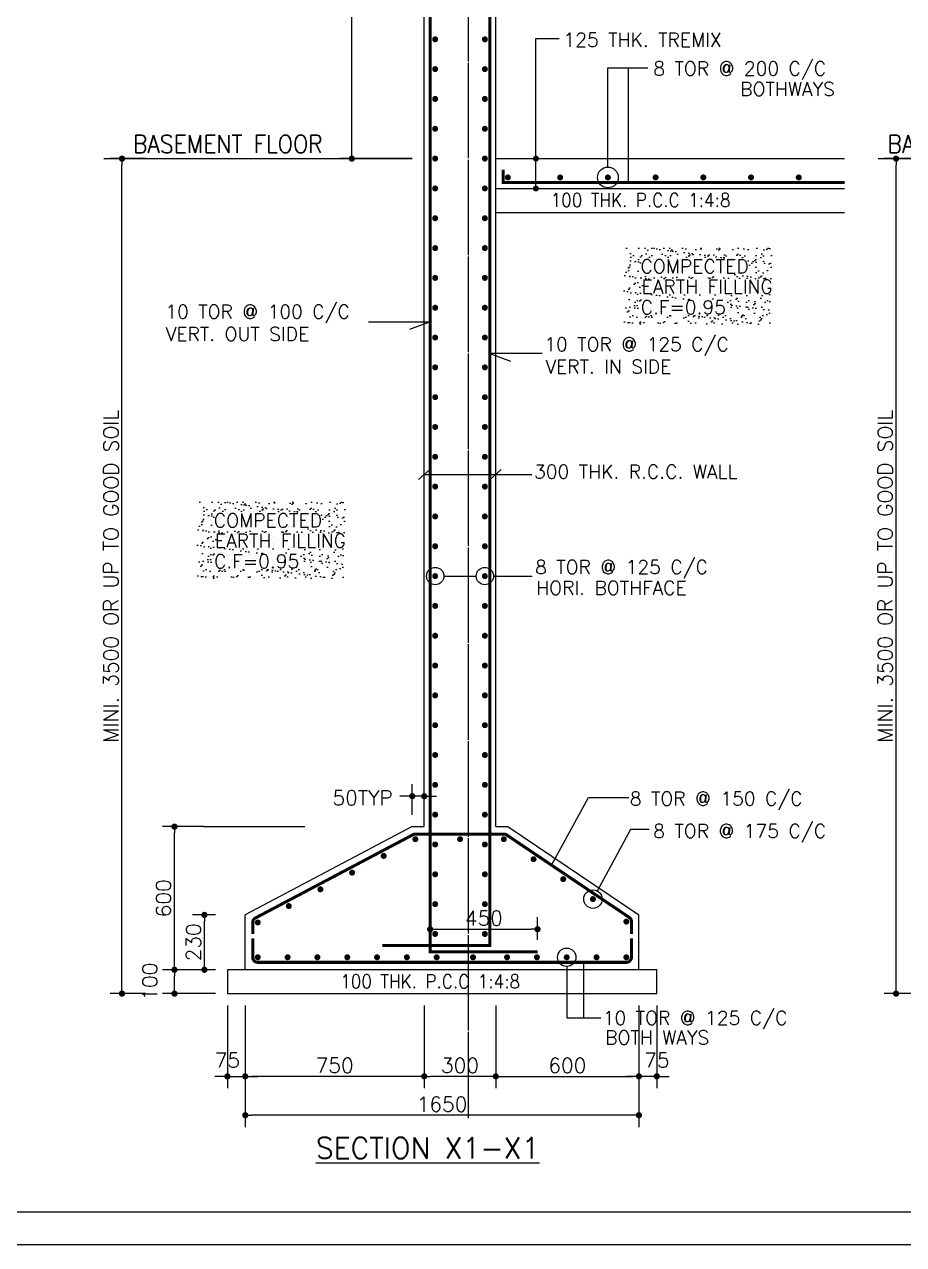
# Model space of a CAD drawing. Extents: x -200722 to 834823, y -494970 to 88783.
# Drawn here: x 448482 to 463223, y -183583 to -163124 of the extents above; entities that cross this region are included whole.
import ezdxf
from ezdxf.enums import TextEntityAlignment as Align

# ---------------------------------------------------------------- set-up
doc = ezdxf.new("R2010")
doc.units = 0
doc.header["$LTSCALE"] = 100
doc.header["$MEASUREMENT"] = 0
doc.header["$PDMODE"] = 34
doc.linetypes.add('ACAD_ISO04W100', pattern=[30, 24, -3, 0, -3])
doc.linetypes.add('CL', pattern=[3.25, 2.5, -0.25, 0.25, -0.25])
doc.layers.get('0').update_dxf_attribs({"linetype": 'CONTINUOUS'})
doc.layers.get('DEFPOINTS').update_dxf_attribs({"linetype": 'CONTINUOUS'})
for name, color, linetype in [('5', 4, 'CONTINUOUS'), ('A-Grid', 5, 'ACAD_ISO04W100'), ('BEAM', 4, 'CONTINUOUS'), ('HATCH WALL', 8, 'CONTINUOUS'), ('STEEL', 6, 'CONTINUOUS'), ('TEXT', 2, 'CONTINUOUS')]:
    doc.layers.add(name, color=color, linetype=linetype)
doc.layers.add('9_PRINT BOUNDARY_NON PRINT', color=32, linetype='CONTINUOUS', plot=False)
doc.layers.add('9_TITLE TEXT', color=7, linetype='CONTINUOUS', lineweight=20)
doc.styles.add('ROMANS', font='romans.shx')
doc.styles.get("Standard").update_dxf_attribs({"font": 'simplex.shx'})
doc.dimstyles.new('STANDARD$0', dxfattribs={"dimtxt": 2.5, "dimasz": 2.5, "dimexe": 2, "dimexo": 0.7, "dimgap": 0.9, "dimtad": 1, "dimdec": 0, "dimdsep": 46, "dimtxsty": 'ROMANS', "dimcen": 0.09, "dimclrd": 4, "dimclre": 4, "dimclrt": 3, "dimadec": 0, "dimazin": 0, "dimtfac": 1, "dimtdec": 0, "dimtmove": 0, "dimatfit": 3, "dimfxl": 1, "dimtolj": 1, "dimtzin": 0, "dimarcsym": 0})

# ---------------------------------------------------------------- blocks, each defined once
blk = doc.blocks.new('DOT')
at = {"color": 0, "linetype": 'ByBlock'}
blk.add_line((-0.5, 0), (-1, 0), dxfattribs=at)
at = {"color": 0, "linetype": 'ByBlock', "const_width": 0.5}
blk.add_lwpolyline([(-0.25, 0, 1), (0.25, 0, 1)], format="xyb", close=True, dxfattribs=at)
blk = doc.blocks.new('*D1156')
at = {"layer": 'BEAM', "color": 0, "lineweight": -2, "transparency": 16777216}
for p, q in [((451685, -178975), (450798, -178975)), ((450998, -179271), (450998, -179079)), ((451685, -179375), (450798, -179375))]:
    blk.add_line(p, q, dxfattribs=at)
at = {"layer": 'DEFPOINTS', "color": 0, "lineweight": -3, "transparency": 16777216}
for p in [(450998, -178975), (451885, -178975), (451885, -179375)]:
    blk.add_point(p, dxfattribs=at)
at = {"layer": 'BEAM', "color": 0, "lineweight": -2, "transparency": 16777216, "xscale": 104, "yscale": 104, "zscale": 104}
for p, rotation in [((450998, -178975), 90), ((450998, -179375), 270)]:
    blk.add_blockref('DOT', p, dxfattribs=dict(at, rotation=rotation))
at = {"layer": 'BEAM', "color": 0, "transparency": 16777216, "insert": (450584, -179175), "char_height": 248, "attachment_point": 5, "rotation": 90}
blk.add_mtext('\\A1;100', dxfattribs=at)
blk = doc.blocks.new('_DOT')
at = {"color": 0, "linetype": 'ByBlock'}
blk.add_line((-0.5, 0), (-1, 0), dxfattribs=at)
at = {"color": 0, "linetype": 'ByBlock', "const_width": 0.5}
blk.add_lwpolyline([(-0.25, 0, 1), (0.25, 0, 1)], format="xyb", close=True, dxfattribs=at)
blk = doc.blocks.new('*D1157')
at = {"layer": 'BEAM', "color": 0, "lineweight": -2, "transparency": 16777216}
for p, q in [((451685, -178055), (451300, -178055)), ((451500, -178871), (451500, -178159)), ((451685, -178975), (451300, -178975))]:
    blk.add_line(p, q, dxfattribs=at)
at = {"layer": 'DEFPOINTS', "color": 0, "lineweight": -3, "transparency": 16777216}
for p in [(451500, -178055), (451885, -178055, 879), (451885, -178975)]:
    blk.add_point(p, dxfattribs=at)
at = {"layer": 'BEAM', "color": 0, "lineweight": -2, "transparency": 16777216, "xscale": 104, "yscale": 104, "zscale": 104}
for p, rotation in [((451500, -178055), 90), ((451500, -178975), 270)]:
    blk.add_blockref('DOT', p, dxfattribs=dict(at, rotation=rotation))
at = {"layer": 'BEAM', "color": 0, "transparency": 16777216, "insert": (451316, -178515), "char_height": 248, "attachment_point": 5, "rotation": 90}
blk.add_mtext('\\A1;230', dxfattribs=at)
blk = doc.blocks.new('*D1158')
at = {"layer": 'BEAM', "color": 0, "lineweight": -2, "transparency": 16777216}
for p, q in [((450512, -165375), (449918, -165375)), ((450118, -179271), (450118, -165479)), ((450512, -179375), (449918, -179375))]:
    blk.add_line(p, q, dxfattribs=at)
at = {"layer": 'DEFPOINTS', "color": 0, "lineweight": -3, "transparency": 16777216}
for p in [(450118, -165375), (450712, -165375, 17104), (450712, -179375)]:
    blk.add_point(p, dxfattribs=at)
at = {"layer": 'BEAM', "color": 0, "lineweight": -2, "transparency": 16777216, "xscale": 104, "yscale": 104, "zscale": 104}
for p, rotation in [((450118, -165375), 90), ((450118, -179375), 270)]:
    blk.add_blockref('DOT', p, dxfattribs=dict(at, rotation=rotation))
at = {"layer": 'BEAM', "color": 0, "transparency": 16777216, "insert": (449934, -172375), "char_height": 248, "attachment_point": 5, "rotation": 90}
blk.add_mtext('\\A1;{\\C4;MINI. 3500 OR UP TO GOOD SOIL}', dxfattribs=at)
blk = doc.blocks.new('*D1160')
at = {"layer": 'BEAM', "color": 0, "lineweight": -2, "transparency": 16777216}
for p, q in [((454985, -159375), (453770, -159375)), ((453970, -165271), (453970, -159479)), ((454985, -165375), (453770, -165375))]:
    blk.add_line(p, q, dxfattribs=at)
at = {"layer": 'DEFPOINTS', "color": 0, "lineweight": -3, "transparency": 16777216}
for p in [(453970, -159375), (455185, -159375, -34), (455185, -165375)]:
    blk.add_point(p, dxfattribs=at)
at = {"layer": 'BEAM', "color": 0, "lineweight": -2, "transparency": 16777216, "xscale": 104, "yscale": 104, "zscale": 104}
for p, rotation in [((453970, -159375), 90), ((453970, -165375), 270)]:
    blk.add_blockref('DOT', p, dxfattribs=dict(at, rotation=rotation))
at = {"layer": 'BEAM', "color": 0, "transparency": 16777216, "insert": (453786, -162375), "char_height": 248, "attachment_point": 5, "rotation": 90}
blk.add_mtext('\\A1;1500', dxfattribs=at)
blk = doc.blocks.new('*D1148')
at = {"layer": 'BEAM', "color": 0, "lineweight": -2, "transparency": 16777216}
for p, q in [((451885, -179575), (451885, -180962)), ((452185, -179575), (452185, -180962)), ((451781, -180762), (451677, -180762)), ((451885, -180762), (452185, -180762)), ((452289, -180762), (452393, -180762))]:
    blk.add_line(p, q, dxfattribs=at)
at = {"layer": 'DEFPOINTS', "color": 0, "lineweight": -3, "transparency": 16777216}
for p in [(451885, -179375), (452185, -179375), (452185, -180762)]:
    blk.add_point(p, dxfattribs=at)
at = {"layer": 'BEAM', "color": 0, "lineweight": -2, "transparency": 16777216, "xscale": 104, "yscale": 104, "zscale": 104}
blk.add_blockref('DOT', (451885, -180762), dxfattribs=at)
at = {"layer": 'BEAM', "color": 0, "lineweight": -2, "transparency": 16777216, "xscale": 104, "yscale": 104, "zscale": 104, "rotation": 180}
blk.add_blockref('DOT', (452185, -180762), dxfattribs=at)
at = {"layer": 'BEAM', "color": 0, "transparency": 16777216, "insert": (451885, -180490), "char_height": 248, "attachment_point": 5}
blk.add_mtext('\\A1;75', dxfattribs=at)
blk = doc.blocks.new('*D1149')
at = {"layer": 'BEAM', "color": 0, "lineweight": -2, "transparency": 16777216}
for p, q in [((452185, -179575), (452185, -180962)), ((455185, -179575), (455185, -180962)), ((455081, -180762), (452289, -180762))]:
    blk.add_line(p, q, dxfattribs=at)
at = {"layer": 'DEFPOINTS', "color": 0, "lineweight": -3, "transparency": 16777216}
for p in [(452185, -179375, -32271), (455185, -179375, -2484), (452185, -180762)]:
    blk.add_point(p, dxfattribs=at)
at = {"layer": 'BEAM', "color": 0, "lineweight": -2, "transparency": 16777216, "xscale": 104, "yscale": 104, "zscale": 104, "rotation": 180}
blk.add_blockref('DOT', (452185, -180762), dxfattribs=at)
at = {"layer": 'BEAM', "color": 0, "lineweight": -2, "transparency": 16777216, "xscale": 104, "yscale": 104, "zscale": 104}
blk.add_blockref('DOT', (455185, -180762), dxfattribs=at)
at = {"layer": 'BEAM', "color": 0, "transparency": 16777216, "insert": (453685, -180578), "char_height": 248, "attachment_point": 5}
blk.add_mtext('\\A1;750', dxfattribs=at)
blk = doc.blocks.new('*D1150')
at = {"layer": 'BEAM', "color": 0, "lineweight": -2, "transparency": 16777216}
for p, q in [((452185, -179575), (452185, -181614)), ((458785, -179575), (458785, -181614)), ((458681, -181414), (452289, -181414))]:
    blk.add_line(p, q, dxfattribs=at)
at = {"layer": 'DEFPOINTS', "color": 0, "lineweight": -3, "transparency": 16777216}
for p in [(452185, -179375, -62057), (458785, -179375, -62057), (452185, -181414)]:
    blk.add_point(p, dxfattribs=at)
at = {"layer": 'BEAM', "color": 0, "lineweight": -2, "transparency": 16777216, "xscale": 104, "yscale": 104, "zscale": 104, "rotation": 180}
blk.add_blockref('DOT', (452185, -181414), dxfattribs=at)
at = {"layer": 'BEAM', "color": 0, "lineweight": -2, "transparency": 16777216, "xscale": 104, "yscale": 104, "zscale": 104}
blk.add_blockref('DOT', (458785, -181414), dxfattribs=at)
at = {"layer": 'BEAM', "color": 0, "transparency": 16777216, "insert": (455485, -181230), "char_height": 248, "attachment_point": 5}
blk.add_mtext('\\A1;1650', dxfattribs=at)
blk = doc.blocks.new('*D1151')
at = {"layer": 'BEAM', "color": 0, "lineweight": -2, "transparency": 16777216}
for p, q in [((456385, -179575), (456385, -180962)), ((458785, -179575), (458785, -180962)), ((456489, -180762), (458681, -180762))]:
    blk.add_line(p, q, dxfattribs=at)
at = {"layer": 'DEFPOINTS', "color": 0, "lineweight": -3, "transparency": 16777216}
for p in [(456385, -179375, -2484), (458785, -179375, -32271), (458785, -180762)]:
    blk.add_point(p, dxfattribs=at)
at = {"layer": 'BEAM', "color": 0, "lineweight": -2, "transparency": 16777216, "xscale": 104, "yscale": 104, "zscale": 104, "rotation": 180}
blk.add_blockref('DOT', (456385, -180762), dxfattribs=at)
at = {"layer": 'BEAM', "color": 0, "lineweight": -2, "transparency": 16777216, "xscale": 104, "yscale": 104, "zscale": 104}
blk.add_blockref('DOT', (458785, -180762), dxfattribs=at)
at = {"layer": 'BEAM', "color": 0, "transparency": 16777216, "insert": (457585, -180578), "char_height": 248, "attachment_point": 5}
blk.add_mtext('\\A1;600', dxfattribs=at)
blk = doc.blocks.new('*D1152')
at = {"layer": 'BEAM', "color": 0, "lineweight": -2, "transparency": 16777216}
for p, q in [((458785, -179575), (458785, -180962)), ((459085, -179575), (459085, -180962)), ((458681, -180762), (458577, -180762)), ((459085, -180762), (458785, -180762)), ((459189, -180762), (459293, -180762))]:
    blk.add_line(p, q, dxfattribs=at)
at = {"layer": 'DEFPOINTS', "color": 0, "lineweight": -3, "transparency": 16777216}
for p in [(458785, -179375), (459085, -179375), (458785, -180762)]:
    blk.add_point(p, dxfattribs=at)
at = {"layer": 'BEAM', "color": 0, "lineweight": -2, "transparency": 16777216, "xscale": 104, "yscale": 104, "zscale": 104}
blk.add_blockref('DOT', (458785, -180762), dxfattribs=at)
at = {"layer": 'BEAM', "color": 0, "lineweight": -2, "transparency": 16777216, "xscale": 104, "yscale": 104, "zscale": 104, "rotation": 180}
blk.add_blockref('DOT', (459085, -180762), dxfattribs=at)
at = {"layer": 'BEAM', "color": 0, "transparency": 16777216, "insert": (459085, -180490), "char_height": 248, "attachment_point": 5}
blk.add_mtext('\\A1;75', dxfattribs=at)
blk = doc.blocks.new('*D1153')
at = {"layer": 'BEAM', "color": 0, "lineweight": -2, "transparency": 16777216}
for p, q in [((455185, -179575), (455185, -180962)), ((456385, -179575), (456385, -180962)), ((456281, -180762), (455289, -180762))]:
    blk.add_line(p, q, dxfattribs=at)
at = {"layer": 'DEFPOINTS', "color": 0, "lineweight": -3, "transparency": 16777216}
for p in [(455185, -179375, -2484), (456385, -179375, -2484), (455185, -180762)]:
    blk.add_point(p, dxfattribs=at)
at = {"layer": 'BEAM', "color": 0, "lineweight": -2, "transparency": 16777216, "xscale": 104, "yscale": 104, "zscale": 104, "rotation": 180}
blk.add_blockref('DOT', (455185, -180762), dxfattribs=at)
at = {"layer": 'BEAM', "color": 0, "lineweight": -2, "transparency": 16777216, "xscale": 104, "yscale": 104, "zscale": 104}
blk.add_blockref('DOT', (456385, -180762), dxfattribs=at)
at = {"layer": 'BEAM', "color": 0, "transparency": 16777216, "insert": (455785, -180578), "char_height": 248, "attachment_point": 5}
blk.add_mtext('\\A1;300', dxfattribs=at)
blk = doc.blocks.new('*D1154')
at = {"layer": 'BEAM', "color": 0, "lineweight": -2, "transparency": 16777216}
for p, q in [((451485, -176575), (450798, -176575)), ((450998, -178871), (450998, -176679)), ((451485, -178975), (450798, -178975))]:
    blk.add_line(p, q, dxfattribs=at)
at = {"layer": 'DEFPOINTS', "color": 0, "lineweight": -3, "transparency": 16777216}
for p in [(450998, -176575), (451685, -176575, 2294), (451685, -178975)]:
    blk.add_point(p, dxfattribs=at)
at = {"layer": 'BEAM', "color": 0, "lineweight": -2, "transparency": 16777216, "xscale": 104, "yscale": 104, "zscale": 104}
for p, rotation in [((450998, -176575), 90), ((450998, -178975), 270)]:
    blk.add_blockref('DOT', p, dxfattribs=dict(at, rotation=rotation))
at = {"layer": 'BEAM', "color": 0, "transparency": 16777216, "insert": (450814, -177775), "char_height": 248, "attachment_point": 5, "rotation": 90}
blk.add_mtext('\\A1;600', dxfattribs=at)
blk = doc.blocks.new('*D1161')
at = {"layer": 'BEAM', "color": 0, "lineweight": -2, "transparency": 16777216}
for p, q in [((455285, -178475), (455285, -178095)), ((457085, -178475), (457085, -178095)), ((455389, -178295), (456981, -178295))]:
    blk.add_line(p, q, dxfattribs=at)
at = {"layer": 'DEFPOINTS', "color": 0, "lineweight": -3, "transparency": 16777216}
for p in [(457085, -178295), (455285, -178675, -34), (457085, -178675, -34)]:
    blk.add_point(p, dxfattribs=at)
at = {"layer": 'BEAM', "color": 0, "lineweight": -2, "transparency": 16777216, "xscale": 104, "yscale": 104, "zscale": 104, "rotation": 180}
blk.add_blockref('DOT', (455285, -178295), dxfattribs=at)
at = {"layer": 'BEAM', "color": 0, "lineweight": -2, "transparency": 16777216, "xscale": 104, "yscale": 104, "zscale": 104}
blk.add_blockref('DOT', (457085, -178295), dxfattribs=at)
at = {"layer": 'BEAM', "color": 0, "transparency": 16777216, "insert": (456185, -178111), "char_height": 248, "attachment_point": 5}
blk.add_mtext('\\A1;450', dxfattribs=at)
blk = doc.blocks.new('*D1177')
at = {"layer": 'BEAM', "color": 0, "lineweight": -2, "transparency": 16777216}
for p, q in [((454985, -176375), (454985, -175865)), ((455185, -176375), (455185, -175865)), ((454881, -176065), (454777, -176065)), ((455185, -176065), (454985, -176065)), ((455289, -176065), (455393, -176065))]:
    blk.add_line(p, q, dxfattribs=at)
at = {"layer": 'DEFPOINTS', "color": 0, "lineweight": -3, "transparency": 16777216}
for p in [(454985, -176065), (454985, -176575, -18064), (455185, -176575, -18064)]:
    blk.add_point(p, dxfattribs=at)
at = {"layer": 'BEAM', "color": 0, "lineweight": -2, "transparency": 16777216, "xscale": 104, "yscale": 104, "zscale": 104}
blk.add_blockref('DOT', (454985, -176065), dxfattribs=at)
at = {"layer": 'BEAM', "color": 0, "lineweight": -2, "transparency": 16777216, "xscale": 104, "yscale": 104, "zscale": 104, "rotation": 180}
blk.add_blockref('DOT', (455185, -176065), dxfattribs=at)
at = {"layer": 'BEAM', "color": 0, "transparency": 16777216, "insert": (454152, -176093), "char_height": 248, "attachment_point": 5}
blk.add_mtext('\\A1;50TYP', dxfattribs=at)
blk = doc.blocks.new('*D1239')
at = {"layer": 'BEAM', "color": 0, "lineweight": -2, "transparency": 16777216}
for p, q in [((463489, -165375), (462896, -165375)), ((463096, -179271), (463096, -165479)), ((463489, -179375), (462896, -179375))]:
    blk.add_line(p, q, dxfattribs=at)
at = {"layer": 'DEFPOINTS', "color": 0, "lineweight": -3, "transparency": 16777216}
for p in [(463096, -165375), (463689, -165375, 17104), (463689, -179375)]:
    blk.add_point(p, dxfattribs=at)
at = {"layer": 'BEAM', "color": 0, "lineweight": -2, "transparency": 16777216, "xscale": 104, "yscale": 104, "zscale": 104}
for p, rotation in [((463096, -165375), 90), ((463096, -179375), 270)]:
    blk.add_blockref('DOT', p, dxfattribs=dict(at, rotation=rotation))
at = {"layer": 'BEAM', "color": 0, "transparency": 16777216, "insert": (462912, -172375), "char_height": 248, "attachment_point": 5, "rotation": 90}
blk.add_mtext('\\A1;{\\C4;MINI. 3500 OR UP TO GOOD SOIL}', dxfattribs=at)

msp = doc.modelspace()

# ---------------------------------------------------------------- hatches: boundary and pattern name
at = {"layer": 'HATCH WALL', "lineweight": -3, "true_color": 0x000000}
h = msp.add_hatch(dxfattribs=at)
h.set_pattern_fill('AR-SAND', color=18, scale=100, style=0)
h.set_pattern_definition([(142.5, (809264.51, 245029.76), (6.299336, 192.682377), [0, -152, 0, -170, 0, -162.5]), (172.5, (809264.5, 245029.76), (-176.97767, 282.21461), [0, -82, 0, -137, 0, -52.5]), (212.5, (809387.51, 245029.76), (-311.414186, 0.565905), [0, -50, 0, -180, 0, -235]), (222.5, (809387.5, 245029.76), (-300.61266, 87.76756), [0, -25, 0, -118, 0, -135])])
h.paths.add_polyline_path([(458538.1, -166866.9), (461010.8, -166866.9), (461010.8, -168154.2), (458538.1, -168154.2)])
h = msp.add_hatch(dxfattribs=at)
h.set_pattern_fill('AR-SAND', color=18, scale=100, style=0)
h.set_pattern_definition([(142.5, (802110.75, 240770.14), (6.299336, 192.682377), [0, -152, 0, -170, 0, -162.5]), (172.5, (802110.75, 240770.14), (-176.97767, 282.21461), [0, -82, 0, -137, 0, -52.5]), (212.5, (802233.75, 240770.14), (-311.414186, 0.565905), [0, -50, 0, -180, 0, -235]), (222.5, (802233.75, 240770.14), (-300.61266, 87.76756), [0, -25, 0, -118, 0, -135])])
h.paths.add_polyline_path([(451384.3, -171126.5), (453857, -171126.5), (453857, -172413.8), (451384.3, -172413.8)])

# ---------------------------------------------------------------- linework, layer by layer
at = {"color": 18, "true_color": 0x000000}
msp.add_lwpolyline([(433669.4, -183032.7), (525079.4, -183032.7), (525079.4, -118792.7), (433669.4, -118792.7)], close=True, dxfattribs=at)
at = {"layer": '5', "color": 18, "lineweight": -3, "ltscale": 0.4, "true_color": 0x000000}
for p, q in [((456384.6, -165375.3, -250), (456384.6, -149151.3, -11774.1)), ((455184.6, -176575.3), (455184.6, -159375.3)), ((449812.8, -165375.3, -24196.6), (454984.6, -165375.3)), ((456384.6, -176575.3), (456384.6, -165375.3)), ((456384.6, -165375.3), (462232, -165375.3, 27357.4)), ((462796.5, -165375.3, -22643.4), (467636.3, -165375.3)), ((456384.6, -165875.3), (462232, -165875.3, 27357.4)), ((456384.6, -166275.3), (462232, -166275.3, 27357.4)), ((454984.6, -176575.3), (455184.6, -176575.3)), ((456384.6, -176575.3), (456584.6, -176575.3))]:
    msp.add_line(p, q, dxfattribs=at)
for points in [[(454984.6, -176575.3), (452184.6, -178055.3)], [(456584.6, -176575.3), (458784.6, -178055.3)], [(452184.6, -178975.3), (452184.6, -178055.3)], [(458784.6, -178975.3), (458784.6, -178055.3)]]:
    msp.add_lwpolyline(points, dxfattribs=at)
msp.add_lwpolyline([(459084.6, -178975.3), (451884.6, -178975.3), (451884.6, -179375.3), (459084.6, -179375.3)], close=True, dxfattribs=at)
at = {"layer": '9_PRINT BOUNDARY_NON PRINT', "color": 18, "true_color": 0x000000}
msp.add_lwpolyline([(433119.4, -183582.7), (525629.4, -183582.7), (525629.4, -118242.7), (433119.4, -118242.7)], close=True, dxfattribs=at)
at = {"layer": '9_TITLE TEXT', "color": 18, "true_color": 0x000000}
msp.add_lwpolyline([(525079.4, -118792.7), (433669.4, -118792.7), (433669.4, -183032.7), (525079.4, -183032.7)], dxfattribs=at)
at = {"layer": 'A-Grid', "color": 8, "linetype": 'CL', "ltscale": 5}
msp.add_lwpolyline([(455924.6, -147767.3), (455924.6, -181465.6)], dxfattribs=at)
at = {"layer": 'A-Grid', "color": 8, "linetype": 'CL', "ltscale": 5, "elevation": -29786.5}
msp.add_lwpolyline([(455924.6, -162244.1), (455924.6, -181465.6)], dxfattribs=at)
at = {"layer": 'BEAM', "color": 18, "true_color": 0x000000}
msp.add_line((451484.6, -176575.3), (453185.2, -176575.3), dxfattribs=at)
at = {"layer": 'STEEL', "color": 18, "lineweight": -3, "ltscale": 0.4, "true_color": 0x000000, "const_width": 50.8}
for points in [[(458184.6, -148801.3), (456369.6, -148801.3, 0.4142136), (456284.6, -148886.3), (456284.6, -178566), (454484.6, -178566)], [(452309.6, -178373.9), (452309.6, -178181.8, -0.2779841), (452354.9, -178106.7), (454997, -176710.1, -0.122163), (455036.7, -176700.3), (456520.5, -176700.3, -0.1491379), (456568, -176714.8), (458622, -178096.6, -0.2496534), (458659.6, -178167.1), (458659.6, -178373.9)], [(452309.6, -178450.3), (452309.6, -178765.3, 0.4142136), (452394.6, -178850.3), (458574.6, -178850.3, 0.4142136), (458659.6, -178765.3), (458659.6, -178450.3)]]:
    msp.add_lwpolyline(points, format="xyb", dxfattribs=at)
at = {"layer": 'STEEL', "color": 18, "lineweight": -3, "ltscale": 0.4, "true_color": 0x000000, "const_width": 50.8, "elevation": -33.9}
msp.add_lwpolyline([(456059.6, -159475.3), (455369.6, -159475.3, 0.4142136), (455284.6, -159560.3), (455284.6, -178675.5), (457084.6, -178675.5)], format="xyb", dxfattribs=at)
at = {"layer": 'STEEL', "color": 18, "lineweight": -3, "ltscale": 0.4, "true_color": 0x000000, "const_width": 50}
for points in [[(455343.9, -163374.2, -1), (455393.9, -163374.2, -1)], [(456177, -163374.2, -1), (456227, -163374.2, -1)], [(455343.9, -163874.2, -1), (455393.9, -163874.2, -1)], [(456177, -163874.2, -1), (456227, -163874.2, -1)], [(455343.9, -164374.2, -1), (455393.9, -164374.2, -1)], [(456177, -164374.2, -1), (456227, -164374.2, -1)], [(455343.9, -164874.2, -1), (455393.9, -164874.2, -1)], [(456177, -164874.2, -1), (456227, -164874.2, -1)], [(455343.9, -165374.2, -1), (455393.9, -165374.2, -1)], [(456177, -165374.2, -1), (456227, -165374.2, -1)], [(456562.6, -165690.1, -1), (456612.6, -165690.1, -1)], [(457439.9, -165690.1, -1), (457489.9, -165690.1, -1)], [(458239.9, -165690.1, -1), (458289.9, -165690.1, -1)], [(459039.9, -165690.1, -1), (459089.9, -165690.1, -1)], [(459839.9, -165690.1, -1), (459889.9, -165690.1, -1)], [(460639.9, -165690.1, -1), (460689.9, -165690.1, -1)], [(461439.9, -165690.1, -1), (461489.9, -165690.1, -1)], [(455343.9, -165874.2, -1), (455393.9, -165874.2, -1)], [(456177, -165874.2, -1), (456227, -165874.2, -1)], [(455343.9, -166374.2, -1), (455393.9, -166374.2, -1)], [(456177, -166374.2, -1), (456227, -166374.2, -1)], [(455343.9, -166874.2, -1), (455393.9, -166874.2, -1)], [(456177, -166874.2, -1), (456227, -166874.2, -1)], [(455343.9, -167374.2, -1), (455393.9, -167374.2, -1)], [(456177, -167374.2, -1), (456227, -167374.2, -1)], [(455343.9, -167874.2, -1), (455393.9, -167874.2, -1)], [(456177, -167874.2, -1), (456227, -167874.2, -1)], [(455343.9, -168374.2, -1), (455393.9, -168374.2, -1)], [(456177, -168374.2, -1), (456227, -168374.2, -1)], [(455343.9, -168874.2, -1), (455393.9, -168874.2, -1)], [(456177, -168874.2, -1), (456227, -168874.2, -1)], [(455343.9, -169374.2, -1), (455393.9, -169374.2, -1)], [(456177, -169374.2, -1), (456227, -169374.2, -1)], [(455343.9, -169874.2, -1), (455393.9, -169874.2, -1)], [(456177, -169874.2, -1), (456227, -169874.2, -1)], [(455343.9, -170374.2, -1), (455393.9, -170374.2, -1)], [(456177, -170374.2, -1), (456227, -170374.2, -1)], [(455343.9, -170874.2, -1), (455393.9, -170874.2, -1)], [(456177, -170874.2, -1), (456227, -170874.2, -1)], [(455343.9, -171374.2, -1), (455393.9, -171374.2, -1)], [(456177, -171374.2, -1), (456227, -171374.2, -1)], [(455343.9, -171874.2, -1), (455393.9, -171874.2, -1)], [(456177, -171874.2, -1), (456227, -171874.2, -1)], [(455343.9, -172374.2, -1), (455393.9, -172374.2, -1)], [(456177, -172374.2, -1), (456227, -172374.2, -1)], [(455343.9, -172874.2, -1), (455393.9, -172874.2, -1)], [(456177, -172874.2, -1), (456227, -172874.2, -1)], [(455343.9, -173374.2, -1), (455393.9, -173374.2, -1)], [(456177, -173374.2, -1), (456227, -173374.2, -1)], [(455343.9, -173874.2, -1), (455393.9, -173874.2, -1)], [(456177, -173874.2, -1), (456227, -173874.2, -1)], [(455343.9, -174374.2, -1), (455393.9, -174374.2, -1)], [(456177, -174374.2, -1), (456227, -174374.2, -1)], [(455343.9, -174874.2, -1), (455393.9, -174874.2, -1)], [(456177, -174874.2, -1), (456227, -174874.2, -1)], [(455343.9, -175374.2, -1), (455393.9, -175374.2, -1)], [(456177, -175374.2, -1), (456227, -175374.2, -1)], [(455343.9, -175874.2, -1), (455393.9, -175874.2, -1)], [(456177, -175874.2, -1), (456227, -175874.2, -1)], [(455343.9, -176374.2, -1), (455393.9, -176374.2, -1)], [(456177, -176374.2, -1), (456227, -176374.2, -1)], [(455011.7, -176785.3, -1), (455061.7, -176785.3, -1)], [(455762.3, -176785.3, -1), (455812.3, -176785.3, -1)], [(456495.5, -176785.3, -1), (456545.5, -176785.3, -1)], [(455343.9, -176874.2, -1), (455393.9, -176874.2, -1)], [(455343.9, -176874.2, -1), (455393.9, -176874.2, -1)], [(456177, -176874.2, -1), (456227, -176874.2, -1)], [(456177, -176874.2, -1), (456227, -176874.2, -1)], [(454481.2, -177065.7, -1), (454531.2, -177065.7, -1)], [(456993.4, -177120.2, -1), (457043.4, -177120.2, -1)], [(453950.8, -177346.1, -1), (454000.8, -177346.1, -1)], [(455343.9, -177374.2, -1), (455393.9, -177374.2, -1)], [(456177, -177374.2, -1), (456227, -177374.2, -1)], [(453420.3, -177626.4, -1), (453470.3, -177626.4, -1)], [(457491.2, -177455.1, -1), (457541.2, -177455.1, -1)], [(457989, -177790, -1), (458039, -177790, -1)], [(452889.9, -177906.8, -1), (452939.9, -177906.8, -1)], [(455343.9, -177874.2, -1), (455393.9, -177874.2, -1)], [(456177, -177874.2, -1), (456227, -177874.2, -1)], [(452369.6, -178181.8, -1), (452419.6, -178181.8, -1)], [(458549.6, -178167.1, -1), (458599.6, -178167.1, -1)], [(455343.9, -178374.2, -1), (455393.9, -178374.2, -1)], [(456177, -178374.2, -1), (456227, -178374.2, -1)], [(452369.6, -178765.3, -1), (452419.6, -178765.3, -1)], [(452869.6, -178765.3, -1), (452919.6, -178765.3, -1)], [(453369.6, -178765.3, -1), (453419.6, -178765.3, -1)], [(453869.6, -178765.3, -1), (453919.6, -178765.3, -1)], [(454369.6, -178765.3, -1), (454419.6, -178765.3, -1)], [(454869.6, -178765.3, -1), (454919.6, -178765.3, -1)], [(455369.6, -178765.3, -1), (455419.6, -178765.3, -1)], [(455978.4, -178765.3, -1), (456028.4, -178765.3, -1)], [(456549.6, -178765.3, -1), (456599.6, -178765.3, -1)], [(457049.6, -178765.3, -1), (457099.6, -178765.3, -1)], [(457549.6, -178765.3, -1), (457599.6, -178765.3, -1)], [(458049.6, -178765.3, -1), (458099.6, -178765.3, -1)], [(458549.6, -178765.3, -1), (458599.6, -178765.3, -1)]]:
    msp.add_lwpolyline(points, format="xyb", close=True, dxfattribs=at)
at = {"layer": 'STEEL', "color": 18, "lineweight": -3, "ltscale": 0.4, "true_color": 0x000000, "const_width": 50.8, "elevation": 27357.4}
msp.add_lwpolyline([(462232, -165775.3), (456507.1, -165775.3), (456507.1, -165559.6)], dxfattribs=at)
at = {"layer": 'TEXT', "color": 18, "true_color": 0x000000}
for p, q in [((457058.2, -165875.3, 7046.7), (457058.2, -163362, 7046.7)), ((457058.2, -163362, 7046.7), (457446.4, -163362, 7046.7)), ((458264.9, -165515.6), (458264.9, -163854.8)), ((458264.9, -163854.8), (458933.5, -163854.8)), ((458607.6, -165775.3, 27357.4), (458607.6, -163854.8)), ((454251.1, -168112.1), (455284.6, -168112.1)), ((455284.6, -168112.1), (454939.4, -168237.3)), ((457164.7, -168643.3), (456284.6, -168643.3)), ((456284.6, -168643.3), (456629.8, -168768.5)), ((455277.3, -170586.4), (455091.7, -170752.3)), ((456477.4, -170586.4), (456291.8, -170752.3)), ((455184.4, -170669.5), (456988.1, -170669.5)), ((455514.4, -172374.2), (456056.4, -172374.2)), ((456347.5, -172374.2), (456993.3, -172374.2)), ((457320, -177220.7), (457937.4, -176084.3)), ((457937.4, -176084.3), (458617.1, -176084.3)), ((458088, -177653.9), (458650.5, -176618.4)), ((458650.5, -176618.4), (458956.5, -176618.4)), ((457574.6, -178920.1), (457574.6, -179779.1)), ((457856.6, -178850.3), (457856.6, -179779.1)), ((457574.6, -179779.1), (458146.1, -179779.1))]:
    msp.add_line(p, q, dxfattribs=at)
at = {"layer": 'TEXT', "color": 18, "true_color": 0x000000, "const_width": 50, "elevation": 7046.7}
for points in [[(457033.2, -165375.3, -1), (457083.2, -165375.3, -1)], [(457033.2, -165875.3, -1), (457083.2, -165875.3, -1)]]:
    msp.add_lwpolyline(points, format="xyb", close=True, dxfattribs=at)
at = {"layer": 'TEXT', "color": 18, "true_color": 0x000000}
for centre, radius in [((458264.9, -165690.1), 174.5), ((455368.9, -172374.2), 145.5), ((456202, -172374.2), 145.5), ((458014, -177790), 154.8), ((457574.6, -178765.3), 154.8)]:
    msp.add_circle(centre, radius, dxfattribs=at)

# ---------------------------------------------------------------- texts
for s, height, p in [('125 THK. TREMIX', 230, (457519.6, -163497.7, 7046.7)), ('8 TOR @ 200 C/C', 230, (459026.4, -163978.7)), ('BOTHWAYS', 230, (460483.5, -164324)), ('COMPECTED ', 230, (458811.4, -167297)), ('EARTH FILLING', 230, (458829.7, -167636.4)), ('C.F=0.95', 230, (458814.6, -167982.7)), ('10 TOR @ 100 C/C', 230, (450843.7, -168057.1)), ('VERT. OUT SIDE', 230, (450851.4, -168430.9)), ('10 TOR @ 125 C/C', 230, (457197.6, -168603.1)), ('VERT. IN SIDE', 230, (457217.4, -168976.9)), ('300 THK. R.C.C. WALL', 230, (457026.6, -170739.3)), ('COMPECTED ', 230, (451657.6, -171556.6, -7446.6)), ('EARTH FILLING', 230, (451675.9, -171896, -7446.6)), ('C.F=0.95', 230, (451660.8, -172242.3, -7446.6)), ('8 TOR @ 125 C/C', 230, (457044.7, -172338.4, -7446.6)), ('HORI. BOTHFACE', 230, (457063.1, -172686.6, -7446.6)), ('8 TOR @ 150 C/C', 230, (458632.2, -176219.4)), ('8 TOR @ 175 C/C', 230, (459025.4, -176763.3)), ('10 TOR @ 125 C/C', 230, (458179.6, -179896.7)), ('BOTH WAYS', 230, (458219.3, -180225.5)), ('%%USECTION X1-X1', 350, (453366.7, -182139.8))]:
    msp.add_text(s, height=height, dxfattribs=at).set_placement(p)
at = {"layer": 'TEXT', "color": 18, "true_color": 0x000000, "width": 0.9}
for p in [(450301.2, -165279.5, -3284.7), (462952.9, -165279.5, -3284.7)]:
    msp.add_text('BASEMENT FLOOR', height=300, dxfattribs=at).set_placement(p)
at = {"layer": 'TEXT', "color": 18, "ltscale": 5, "true_color": 0x000000, "style": 'ROMANS', "width": 0.9}
for p in [(457304.4, -166070.6, 36936), (453776.7, -179170.6, -24646.9)]:
    msp.add_text('100 THK. P.C.C 1:4:8', height=230, dxfattribs=at).set_placement(p, align=Align.MIDDLE_LEFT)

# ---------------------------------------------------------------- dimensions: what is measured, and where the dimension line sits
at = {"layer": 'BEAM', "color": 18, "true_color": 0x000000}
for base, p1, p2, angle, picture, middle in [((453969.6, -159375.3), (455184.6, -165375.3), (455184.6, -159375.3, -33.9), 90, '*D1160', (453785.6, -162375.3)), ((450998.4, -176575.3), (451684.6, -178975.3), (451684.6, -176575.3, 2294), 90, '*D1154', (450814.4, -177775.3)), ((451500.3, -178055.3), (451884.6, -178975.3), (451884.6, -178055.3, 879.4), 90, '*D1157', (451316.3, -178515.3)), ((450998.4, -178975.3), (451884.6, -179375.3), (451884.6, -178975.3), 90, '*D1156', (450584.4, -179175.3)), ((452184.6, -180761.7, 2484), (455184.6, -179375.3), (452184.6, -179375.3, -29786.5), 180, '*D1149', (453684.6, -180577.7, 2484)), ((455184.6, -180761.7, 2484), (456384.6, -179375.3), (455184.6, -179375.3), 180, '*D1153', (455784.6, -180577.7, 2484))]:
    dim = msp.add_linear_dim(base=base, p1=p1, p2=p2, angle=angle, dimstyle='STANDARD$0', override={"dimscale": 8, "dimtxt": 31, "dimasz": 13, "dimexe": 25, "dimexo": 25, "dimgap": 7.5, "dimlfac": 0.25, "dimzin": 3, "dimtxsty": 'Standard', "dimblk": 'DOT', "dimcen": 3, "dimdle": 4, "dimclrd": 0, "dimclre": 0, "dimclrt": 0, "dimtmove": 2, "dimldrblk": 'DOT', "dimtzin": 3}, dxfattribs=at)
    dim.commit()
    dim.dimension.update_dxf_attribs({"geometry": picture, "text_midpoint": middle})
for base, p1, p2, picture, middle in [((450118.4, -165375.3), (450712.1, -179375.3), (450712.1, -165375.3, 17104.1), '*D1158', (449934.4, -172375.3)), ((463095.6, -165375.3), (463689.3, -179375.3), (463689.3, -165375.3, 17104.1), '*D1239', (462911.6, -172375.3))]:
    dim = msp.add_linear_dim(base=base, p1=p1, p2=p2, angle=90, text='{\\C4;MINI. <> OR UP TO GOOD SOIL}', dimstyle='STANDARD$0', override={"dimscale": 8, "dimtxt": 31, "dimasz": 13, "dimexe": 25, "dimexo": 25, "dimgap": 7.5, "dimlfac": 0.25, "dimzin": 3, "dimtxsty": 'Standard', "dimblk": 'DOT', "dimcen": 3, "dimdle": 4, "dimclrd": 0, "dimclre": 0, "dimclrt": 0, "dimtmove": 2, "dimldrblk": 'DOT', "dimtzin": 3}, dxfattribs=at)
    dim.commit()
    dim.dimension.update_dxf_attribs({"geometry": picture, "text_midpoint": middle})
dim = msp.add_linear_dim(base=(454984.6, -176065.1, 18064.2), p1=(455184.6, -176575.3), p2=(454984.6, -176575.3), text='<>TYP', dimstyle='STANDARD$0', override={"dimscale": 8, "dimtxt": 31, "dimasz": 13, "dimexe": 25, "dimexo": 25, "dimgap": 7.5, "dimlfac": 0.25, "dimzin": 3, "dimtxsty": 'Standard', "dimblk": 'DOT', "dimcen": 3, "dimdle": 4, "dimclrd": 0, "dimclre": 0, "dimclrt": 0, "dimtmove": 2, "dimldrblk": 'DOT', "dimtzin": 3}, dxfattribs=at)
dim.commit()
dim.dimension.update_dxf_attribs({"geometry": '*D1177', "text_midpoint": (454152.4, -176093.4, 18064.2), "dimtype": 160})
for base, p1, p2, picture, middle in [((457084.6, -178294.7), (455284.6, -178675.5, -33.9), (457084.6, -178675.5, -33.9), '*D1161', (456184.6, -178110.7)), ((452184.6, -181414.1, 32270.5), (458784.6, -179375.3, -29786.5), (452184.6, -179375.3, -29786.5), '*D1150', (455484.6, -181230.1, 32270.5)), ((458784.6, -180761.7, 2484), (456384.6, -179375.3), (458784.6, -179375.3, -29786.5), '*D1151', (457584.6, -180577.7, 2484))]:
    dim = msp.add_linear_dim(base=base, p1=p1, p2=p2, dimstyle='STANDARD$0', override={"dimscale": 8, "dimtxt": 31, "dimasz": 13, "dimexe": 25, "dimexo": 25, "dimgap": 7.5, "dimlfac": 0.25, "dimzin": 3, "dimtxsty": 'Standard', "dimblk": 'DOT', "dimcen": 3, "dimdle": 4, "dimclrd": 0, "dimclre": 0, "dimclrt": 0, "dimtmove": 2, "dimldrblk": 'DOT', "dimtzin": 3}, dxfattribs=at)
    dim.commit()
    dim.dimension.update_dxf_attribs({"geometry": picture, "text_midpoint": middle})
dim = msp.add_linear_dim(base=(452184.6, -180761.7, -29786.5), p1=(451884.6, -179375.3, -29786.5), p2=(452184.6, -179375.3, -29786.5), dimstyle='STANDARD$0', override={"dimscale": 8, "dimtxt": 31, "dimasz": 13, "dimexe": 25, "dimexo": 25, "dimgap": 7.5, "dimlfac": 0.25, "dimzin": 3, "dimtxsty": 'Standard', "dimblk": 'DOT', "dimcen": 3, "dimdle": 4, "dimclrd": 0, "dimclre": 0, "dimclrt": 0, "dimtmove": 2, "dimldrblk": 'DOT', "dimtzin": 3}, dxfattribs=at)
dim.commit()
dim.dimension.update_dxf_attribs({"geometry": '*D1148', "text_midpoint": (451884.6, -180490.5, -29786.5), "dimtype": 160})
dim = msp.add_linear_dim(base=(458784.6, -180761.7, -29786.5), p1=(459084.6, -179375.3, -29786.5), p2=(458784.6, -179375.3, -29786.5), angle=180, dimstyle='STANDARD$0', override={"dimscale": 8, "dimtxt": 31, "dimasz": 13, "dimexe": 25, "dimexo": 25, "dimgap": 7.5, "dimlfac": 0.25, "dimzin": 3, "dimtxsty": 'Standard', "dimblk": 'DOT', "dimcen": 3, "dimdle": 4, "dimclrd": 0, "dimclre": 0, "dimclrt": 0, "dimtmove": 2, "dimldrblk": 'DOT', "dimtzin": 3}, dxfattribs=at)
dim.commit()
dim.dimension.update_dxf_attribs({"geometry": '*D1152', "text_midpoint": (459084.6, -180490.5, -29786.5), "dimtype": 160})

doc.saveas('drawing.dxf')
